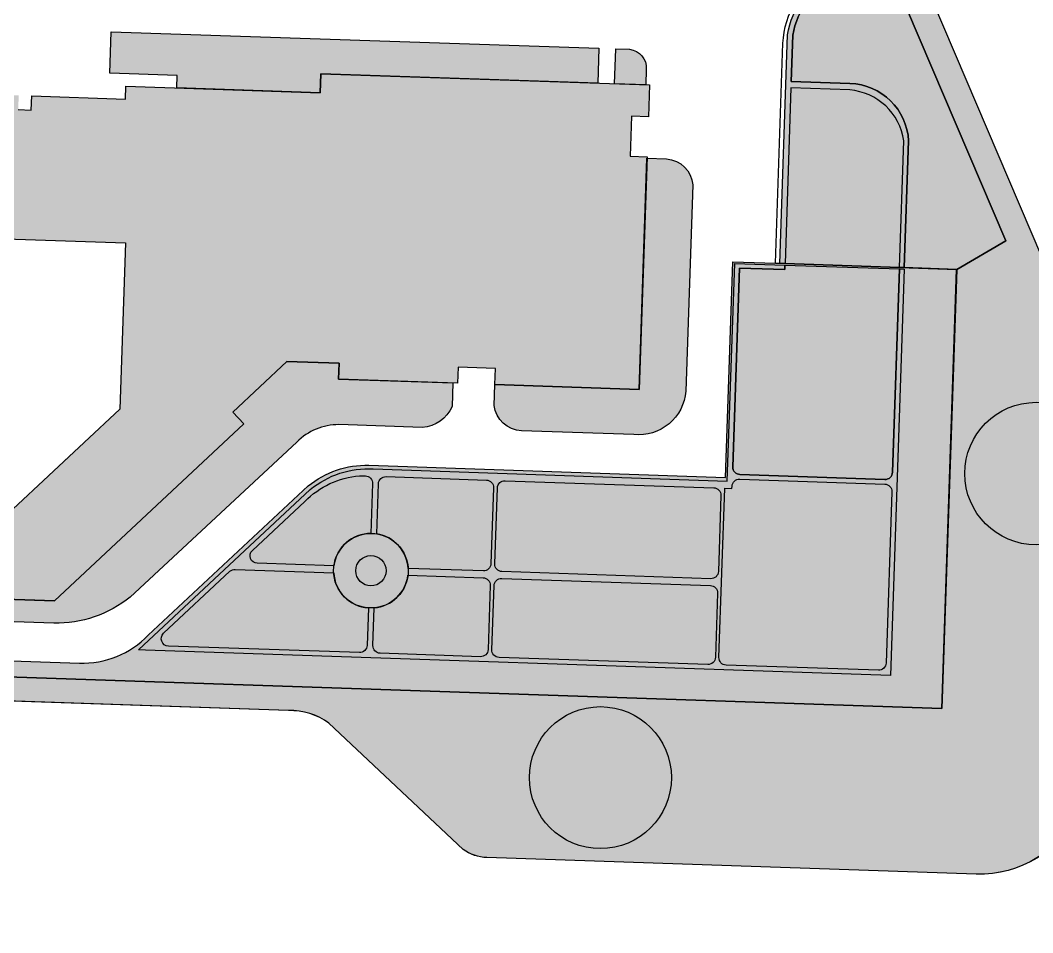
# Model space of a CAD drawing. Header units: millimetres. Extents: x -2529 to 8314, y -4885 to 3935.
# Drawn here: x 588.8 to 725.6, y -1769.7 to -1646.5 of the extents above; entities that cross this region are included whole.
import ezdxf

# ---------------------------------------------------------------- set-up
doc = ezdxf.new("R2010")
doc.units = ezdxf.units.MM
for name, color, linetype, true_color in [('благоустройство_внутридворовые_дороги', 18, 'Continuous', 0x000000), ('школа_контур_здания', 18, 'Continuous', 0x000000), ('школа_озеленение', 18, 'Continuous', 0x000000), ('школа_тропинки_площадки', 18, 'Continuous', 0x000000)]:
    doc.layers.add(name, color=color, linetype=linetype, true_color=true_color)
for name, color, linetype, true_color, transparency in [('школа_дорожки', 18, 'Continuous', 0x000000, 0.5), ('школа_дорожки_штриховки', 53, 'Continuous', 0xe5d73e, 0.5), ('школа_здание_штриховка', 25, 'Continuous', 0xae5b56, 0.5), ('школа_озеленение_штриховка', 93, 'Continuous', 0x4dd15e, 0.5), ('школа_розовая_площадка', 18, 'Continuous', 0x000000, 0.5), ('школа_розовая_площадка_штриховка', 233, 'Continuous', 0xd8749c, 0.5), ('школа_сад', 18, 'Continuous', 0x000000, 0.5), ('школа_сад_штриховка', 107, 'Continuous', 0x2d8650, 0.5), ('школа_штриховка_тропинки_площадки', 31, 'Continuous', 0xf4c085, 0.5)]:
    doc.layers.add(name, color=color, linetype=linetype, true_color=true_color, transparency=transparency)

msp = doc.modelspace()

# ---------------------------------------------------------------- hatches: boundary and pattern name
at = {"layer": 'школа_дорожки_штриховки'}
h = msp.add_hatch(color=256, dxfattribs=at)
h.dxf.hatch_style = 1
edge = h.paths.add_edge_path()
edge.add_line((691.4291910261054, -1679.31655625836), (692.4791300331381, -1648.473053598718))
edge.add_arc((703.7871611094223, -1650.301177607052), 11.45485068484336, 115.95700505499181, 170.8166759316762, ccw=False)
edge.add_line((698.7734123079243, -1640.001860776916), (705.3333938528923, -1637.270586446277))
edge.add_line((705.3333938528923, -1637.270586446277), (705.5985681300191, -1637.892057303863))
edge.add_line((705.5985681300191, -1637.892057303863), (699.0412488856491, -1640.622223174956))
edge.add_arc((703.7462995332336, -1650.216455305762), 10.68582199814876, 116.1235208721276, 170.7434327763959)
edge.add_line((693.1996289950004, -1648.49757999496), (692.9865266617524, -1654.757774478465))
edge.add_line((692.9865266617524, -1654.757774478465), (700.9219303589452, -1655.027902354952))
edge.add_arc((700.704588355463, -1663.172178152733), 8.147175327485813, 2.740611520454422, 88.47134049416599, ccw=False)
edge.add_line((708.8424452270518, -1662.782625390798), (708.2601128632339, -1679.889495121606))
edge.add_line((708.2601128632339, -1679.889495121606), (707.613977326746, -1679.86750011961))
edge.add_line((707.613977326746, -1679.86750011961), (708.1963096905638, -1662.760630388744))
edge.add_arc((700.2624474452505, -1663.891087624773), 8.013994240707804, 8.10921168176411, 85.49310485499473)
edge.add_line((700.8921796369503, -1655.901873579773), (692.9567759397577, -1655.631745703344))
edge.add_line((692.9567759397577, -1655.631745703344), (692.1496899884332, -1679.341082654486))
edge.add_line((692.1496899884332, -1679.341082654486), (691.4291910261054, -1679.31655625836))
h = msp.add_hatch(color=256, dxfattribs=at)
h.dxf.hatch_style = 1
edge = h.paths.add_edge_path()
edge.add_line((636.5230949052747, -1707.078177661111), (684.350344762406, -1708.70625783602))
edge.add_line((684.350344762406, -1708.70625783602), (685.3509295901422, -1679.312606776075))
edge.add_line((685.3509295901422, -1679.312606776075), (692.1427890646409, -1679.543807436654))
edge.add_line((692.1427890646409, -1679.543807436654), (692.1219769001144, -1680.155195378698))
edge.add_line((692.1219769001144, -1680.155195378698), (686.0076508524033, -1679.947058530932))
edge.add_line((686.0076508524033, -1679.947058530932), (685.093651223662, -1706.79714200861))
edge.add_arc((686.0930723371533, -1706.831163151335), 1.000000000122115, 178.0503558857309, 268.0503558857182)
edge.add_line((686.0590511944281, -1707.830584264826), (705.6388223541107, -1708.497096291918))
edge.add_arc((705.6728434969787, -1707.497675178749), 0.9999999998050965, 268.050355876907, 358.0503558835613)
edge.add_line((706.6722646101517, -1707.531696321501), (707.6070764029537, -1680.070224901777))
edge.add_line((707.6070764029537, -1680.070224901777), (708.2532119394417, -1680.092219903832))
edge.add_line((708.2532119394417, -1680.092219903832), (706.3853646537427, -1734.962981318065))
edge.add_line((706.3853646537427, -1734.962981318065), (605.7568674909089, -1731.537501873914))
edge.add_line((605.7568674909089, -1731.537501873914), (604.7991019633736, -1731.504898722516))
edge.add_line((604.7991019633736, -1731.504898722516), (628.0065231469598, -1709.860977700446))
edge.add_arc((635.8303578314889, -1719.381699223648), 12.32300805376683, 86.77742277572469, 129.4123084987237, ccw=False)
edge = h.paths.add_edge_path(flags=16)
edge.add_line((683.2199574939112, -1732.532961808028), (683.9981888790751, -1709.671270183287))
edge.add_line((683.9981888790751, -1709.671270183287), (684.9814386085745, -1709.704740838497))
edge.add_line((684.9814386085745, -1709.704740838497), (684.9910429638948, -1709.422598765581))
edge.add_arc((685.9904640773855, -1709.456619908596), 1.00000000013166, 88.05035586908423, 178.0503558690907, ccw=False)
edge.add_line((686.0244852204012, -1708.457198795106), (705.6174765440772, -1709.124160847801))
edge.add_arc((705.5834554013232, -1710.123581961321), 1.000000000152079, -1.9496441158790958, 88.0503558841209, ccw=False)
edge.add_line((706.5828765148434, -1710.157603104075), (705.7950407743593, -1733.301436801732))
edge.add_arc((704.7956196608684, -1733.267415658716), 1.000000000131781, 268.05035586907115, 358.05035586907786, ccw=False)
edge.add_line((704.7615985178525, -1734.266836772207), (684.1853574646775, -1733.566404064244))
edge.add_arc((684.2193786074025, -1732.566982950753), 1.000000000122232, 178.0503558857312, 268.0503558857247, ccw=False)
edge = h.paths.add_edge_path(flags=16)
edge.add_line((653.8708891456153, -1721.86071578518), (682.0768175937374, -1722.820869527233))
edge.add_arc((682.0427964510124, -1723.820290640724), 1.000000000122001, -1.9496441142695176, 88.05035588573071, ccw=False)
edge.add_line((683.0422175645034, -1723.854311783449), (682.7473366155427, -1732.516873392218))
edge.add_arc((681.7479155022849, -1732.482852249435), 0.9999999998909455, 268.0503558819433, 358.0503558819431, ccw=False)
edge.add_line((681.7138943595018, -1733.482273362693), (653.5079659109142, -1732.52211962064))
edge.add_arc((653.5419870536389, -1731.522698507149), 1.00000000012177, 178.0503558857306, 268.05035588573674, ccw=False)
edge.add_line((652.542565940148, -1731.488677364424), (652.8374468891087, -1722.826115755655))
edge.add_arc((653.8368680025994, -1722.86013689867), 1.000000000131554, 88.0503558690707, 178.0503558690775, ccw=False)
edge = h.paths.add_edge_path(flags=16)
edge.add_line((654.3202184389484, -1708.661006882554), (682.5261468870702, -1709.621160624607))
edge.add_arc((682.4921257443459, -1710.620581738098), 1.000000000121527, -1.9496441142441086, 88.05035588576237, ccw=False)
edge.add_line((683.4915468578365, -1710.654602880822), (683.1416559784811, -1720.933162105561))
edge.add_arc((682.1422348651942, -1720.899140962807), 0.9999999999190423, 268.05035588367315, 358.0503558836663, ccw=False)
edge.add_line((682.1082137224403, -1721.898562076094), (653.9022852738526, -1720.938408334041))
edge.add_arc((653.9363064168105, -1719.938987220783), 0.999999999897231, 178.0503558719316, 268.0503558719379, ccw=False)
edge.add_line((652.9368853035521, -1719.904966077825), (653.2867761824418, -1709.626406853029))
edge.add_arc((654.2861972959325, -1709.660427996045), 1.000000000131562, 88.0503558690711, 178.0503558690645, ccw=False)
edge = h.paths.add_edge_path(flags=16)
edge.add_line((636.4751085994902, -1730.941727480502), (636.6489395370845, -1725.835187999066))
edge.add_arc((636.202607062033, -1720.818510740692), 5.036493164193377, 275.0842039817456, 353.0326864159349)
edge.add_line((641.201908317129, -1721.429452925979), (651.3597655470621, -1721.77523500676))
edge.add_arc((651.3257444040752, -1722.774656120047), 0.9999999999273042, -1.9496441296655007, 88.0503558703345, ccw=False)
edge.add_line((652.3251655173626, -1722.808677263034), (652.0302845688675, -1731.471238871745))
edge.add_arc((651.0308634553476, -1731.437217728758), 1.000000000159659, 268.05035587078794, 358.05035587078777, ccw=False)
edge.add_line((650.9968423123609, -1732.436638842278), (637.4405085697907, -1731.975169736776))
edge.add_arc((637.4745297127774, -1730.975748623489), 0.999999999927073, 178.0503558703344, 268.0503558703406, ccw=False)
edge = h.paths.add_edge_path(flags=16)
edge.add_line((636.9890549194206, -1715.84379837045), (637.2193188417841, -1709.079456969106))
edge.add_arc((638.2187399550421, -1709.113478111889), 0.9999999998910512, 88.05035588196279, 178.0503558819564, ccw=False)
edge.add_line((638.2527610978248, -1708.114056998631), (651.8090948403951, -1708.575526104134))
edge.add_arc((651.7750736974083, -1709.574947217421), 0.9999999999273042, -1.9496441296655007, 88.0503558703345, ccw=False)
edge.add_line((652.7744948106956, -1709.608968360408), (652.4246039318057, -1719.887527585146))
edge.add_arc((651.4251828183147, -1719.85350644213), 1.000000000131774, 268.05035586909065, 358.05035586909094, ccw=False)
edge.add_line((651.3911616752991, -1720.852927555621), (641.2294583150322, -1720.507014549279))
edge.add_arc((636.2026070619414, -1720.818510740562), 5.036493164681692, 3.545882885028872, 81.01650777148176)
edge = h.paths.add_edge_path(flags=16)
edge.add_line((620.1844137904372, -1718.081949436862), (627.288587932675, -1711.456388464489))
edge.add_arc((635.6498454475345, -1719.672072102823), 11.7221194702569, 94.8413435303471, 135.5031419401313, ccw=False)
edge.add_line((634.660535236555, -1707.991774581722), (635.4607090053288, -1708.019013175857))
edge.add_arc((635.4266878623421, -1709.018434289144), 0.9999999999273004, -1.949644129652711, 88.05035587034098, ccw=False)
edge.add_line((636.4261089756293, -1709.052455432131), (636.1970288639095, -1715.782020664948))
edge.add_arc((636.2026070619243, -1720.81851074031), 5.036493164446452, 90.06345829497636, 172.5548288704871)
edge.add_line((631.2085749914075, -1720.165895176469), (620.8324356835474, -1719.812682588468))
edge.add_arc((620.8664568263667, -1718.813261475063), 1.000000000039091, 133.003500098521, 268.05035588015295, ccw=False)
edge = h.paths.add_edge_path(flags=16)
edge.add_arc((636.202607061914, -1720.818510740355), 2.048422809284821, 0, 360)
edge = h.paths.add_edge_path(flags=16)
edge.add_line((617.8751082059134, -1720.635388853319), (631.1733327323707, -1721.088071702106))
edge.add_arc((636.202607062177, -1720.818510740297), 5.036493164552097, 183.0680253415636, 266.0372534583361)
edge.add_line((635.8545458612169, -1725.8429626305), (635.681898733801, -1730.914725943527))
edge.add_arc((634.6824776203101, -1730.880704800511), 1.000000000131668, 268.0503558690777, 358.0503558690777, ccw=False)
edge.add_line((634.6484564772944, -1731.880125914002), (608.8354434908506, -1731.001429045107))
edge.add_arc((608.8694646337095, -1730.002007931589), 1.000000000153149, 133.0035000955275, 268.05035587810727, ccw=False)
edge.add_line((608.1874215977404, -1729.270695893269), (617.1590440270628, -1720.903497928346))
edge.add_arc((617.8410870628376, -1721.634809966779), 1.000000000103254, 88.05035586558103, 133.0035000829794, ccw=False)
at = {"layer": 'школа_здание_штриховка'}
h = msp.add_hatch(color=256, dxfattribs=at)
h.dxf.hatch_style = 1
h.paths.add_polyline_path([(551.8813262281146, -1723.481860499305), (554.1965905788493, -1655.467564715713), (588.6169411858682, -1656.639262662036), (588.55196987811, -1658.547890404181), (590.313556787758, -1658.607856317598), (590.3785280959819, -1656.699228575453), (603.0384880557793, -1657.130184356647), (603.0975447960336, -1655.395305751823), (629.3445287455942, -1656.288775360619), (629.4322244471077, -1653.712585143104), (673.8387567579883, -1655.224221189623), (673.6920043166865, -1659.535290011961), (671.4065683914484, -1659.457491833484), (671.2228165466476, -1664.855472552414), (673.5082524718855, -1664.933270730893), (672.4395834055867, -1696.326996447402), (652.9447984371473, -1695.663377422374), (653.0182635986383, -1693.505230242269), (647.978075910094, -1693.333657975891), (647.9046107486027, -1695.491805155994), (631.8288908053325, -1694.944574006076), (631.9023559672896, -1692.786426826031), (624.8605261721787, -1692.546716963581), (617.5308044210213, -1699.39046451787), (619.0380939587156, -1701.003029557352), (593.447614874425, -1724.896812241059)])
h.paths.add_polyline_path([(565.3066186608883, -1711.733561884204), (566.5466323203545, -1675.306336721754), (603.0375911814298, -1676.548519930336), (602.2730086745833, -1699.009255685319), (587.8242020511208, -1712.500079532911)], flags=16)
h = msp.add_hatch(color=256, dxfattribs=at)
h.dxf.hatch_style = 1
edge = h.paths.add_edge_path()
edge.add_arc((636.202607061914, -1720.818510740355), 2.048422809284821, 0, 360)
at = {"layer": 'школа_озеленение_штриховка'}
h = msp.add_hatch(color=256, dxfattribs=at)
h.dxf.hatch_style = 1
h.paths.add_polyline_path([(600.9373624871622, -1653.630658806883), (601.1281406611342, -1648.026269338152), (667.0075250442278, -1650.268859492673), (666.8469422969173, -1654.986213891592), (629.4322244471077, -1653.712585143104), (629.3445287455942, -1656.288775360619), (609.9819454212811, -1655.629656591685), (610.0394456956673, -1653.940501443983)])
h = msp.add_hatch(color=256, dxfattribs=at)
h.dxf.hatch_style = 1
edge = h.paths.add_edge_path()
edge.add_line((669.1208105783116, -1655.063618297688), (669.281393325622, -1650.346263898711))
edge.add_line((669.281393325622, -1650.346263898711), (671.1272587834063, -1650.409098725475))
edge.add_arc((670.9085100432463, -1652.895978413691), 2.49648184351229, -4.73695213409809, 84.97313656757791, ccw=False)
edge.add_line((673.3964647396605, -1653.102141028095), (673.3248228660921, -1655.206726443779))
edge.add_line((673.3248228660921, -1655.206726443779), (669.1208105783116, -1655.063618297688))
h = msp.add_hatch(color=256, dxfattribs=at)
h.dxf.hatch_style = 1
edge = h.paths.add_edge_path()
edge.add_line((673.5021600217696, -1665.112245406315), (676.1461929075558, -1665.202250529663))
edge.add_arc((675.8592042873958, -1669.033179620638), 3.841663723984821, 4.507974772216983, 85.71577040025358, ccw=False)
edge.add_line((679.6889834545691, -1668.731233104074), (678.7411405651035, -1696.575512156996))
edge.add_arc((672.3668468602884, -1696.082323039449), 6.393344644308837, 264.40261966237017, 355.5757498664707, ccw=False)
edge.add_line((671.7432566710884, -1702.445183325268), (656.5549402653378, -1701.928160144889))
edge.add_arc((656.7220963130345, -1698.029024663556), 3.902716828835085, 186.9630931686175, 267.54523140868537, ccw=False)
edge.add_line((652.8481641776997, -1698.50215092249), (652.9447984371473, -1695.663377422374))
edge.add_line((652.9447984371473, -1695.663377422374), (672.4395834055867, -1696.326996447402))
edge.add_line((672.4395834055867, -1696.326996447402), (673.5021600217696, -1665.112245406315))
h = msp.add_hatch(color=256, dxfattribs=at)
h.dxf.hatch_style = 1
edge = h.paths.add_edge_path()
edge.add_line((523.2776670895654, -1691.505746293637), (528.4566665037673, -1691.682043829001))
edge.add_line((528.4566665037673, -1691.682043829001), (527.1212192873608, -1730.912770110415))
edge.add_line((527.1212192873608, -1730.912770110415), (596.8080110253904, -1733.28496764251))
edge.add_arc((597.2623571433242, -1721.005989868021), 12.28738074535298, 267.8809112085676, 316.0766450997974)
edge.add_line((606.1125693043832, -1729.529690372234), (627.721569841462, -1709.376503281237))
edge.add_arc((635.5304894545869, -1718.860863797334), 12.28545155554107, 88.14650465856772, 129.4662309418948, ccw=False)
edge.add_line((635.92784953929, -1706.581840021535), (684.1037812332761, -1708.221789622039))
edge.add_line((684.1037812332761, -1708.221789622039), (685.0950797453661, -1679.100937734765))
edge.add_line((685.0950797453661, -1679.100937734765), (690.8590714360726, -1679.297148903657))
edge.add_line((690.8590714360726, -1679.297148903657), (715.3428159549039, -1680.130596345756))
edge.add_line((715.3428159549039, -1680.130596345756), (713.3235388260471, -1739.449832139653))
edge.add_line((713.3235388260471, -1739.449832139653), (521.8674650683206, -1732.932504905213))
edge.add_line((521.8674650683206, -1732.932504905213), (523.2776670895654, -1691.505746293637))
edge = h.paths.add_edge_path(flags=16)
edge.add_line((636.5230949052747, -1707.078177661111), (684.350344762406, -1708.70625783602))
edge.add_line((684.350344762406, -1708.70625783602), (685.3509295901422, -1679.312606776075))
edge.add_line((685.3509295901422, -1679.312606776075), (692.1427890646409, -1679.543807436654))
edge.add_line((692.1427890646409, -1679.543807436654), (692.1219769001144, -1680.155195378698))
edge.add_line((692.1219769001144, -1680.155195378698), (686.0076508524033, -1679.947058530932))
edge.add_line((686.0076508524033, -1679.947058530932), (685.093651223662, -1706.79714200861))
edge.add_arc((686.0930723371533, -1706.831163151335), 1.000000000122115, 178.0503558857309, 268.0503558857182)
edge.add_line((686.0590511944281, -1707.830584264826), (705.6388223541107, -1708.497096291918))
edge.add_arc((705.6728434969787, -1707.497675178749), 0.9999999998050965, 268.050355876907, 358.0503558835613)
edge.add_line((706.6722646101517, -1707.531696321501), (707.6070764029537, -1680.070224901777))
edge.add_line((707.6070764029537, -1680.070224901777), (708.2532119394417, -1680.092219903832))
edge.add_line((708.2532119394417, -1680.092219903832), (706.3853646537427, -1734.962981318065))
edge.add_line((706.3853646537427, -1734.962981318065), (605.7568674909089, -1731.537501873914))
edge.add_line((605.7568674909089, -1731.537501873914), (604.7991019633736, -1731.504898722516))
edge.add_line((604.7991019633736, -1731.504898722516), (628.0065231469598, -1709.860977700446))
edge.add_arc((635.8303578314889, -1719.381699223648), 12.32300805376683, 86.77742277572469, 129.4123084987237, ccw=False)
edge = h.paths.add_edge_path(flags=0)
edge.add_line((707.6070764029537, -1680.070224901777), (706.6722646101517, -1707.531696321501))
edge.add_arc((705.6728434968936, -1707.497675178718), 0.999999999891165, 268.0503558819563, 358.05035588195653, ccw=False)
edge.add_line((705.6388223541107, -1708.497096291976), (686.0590511944281, -1707.830584264826))
edge.add_arc((686.0930723371533, -1706.831163151335), 1.000000000122236, 178.050355885731, 268.05035588571815, ccw=False)
edge.add_line((685.093651223662, -1706.79714200861), (686.0076508524033, -1679.947058530932))
edge.add_line((686.0076508524033, -1679.947058530932), (692.1219769001144, -1680.155195378698))
edge.add_line((692.1219769001144, -1680.155195378698), (692.1427890646409, -1679.543807436654))
edge.add_line((692.1427890646409, -1679.543807436654), (707.6070764029537, -1680.070224901777))
h = msp.add_hatch(color=256, dxfattribs=at)
h.dxf.hatch_style = 1
edge = h.paths.add_edge_path()
edge.add_line((647.2766529388863, -1695.470428939209), (647.1678782503259, -1698.665845405543))
edge.add_arc((642.7921365086838, -1696.679484280762), 4.805491265998742, 274.2473315071868, 335.5844008833021, ccw=False)
edge.add_line((643.1480410152252, -1701.471777916362), (631.876198320384, -1701.088074824889))
edge.add_arc((631.8832396971025, -1709.139421965129), 8.051350219289018, 90.05010851700357, 134.9688388243855)
edge.add_line((626.1931725146387, -1703.443162156036), (603.6819447634878, -1724.386259915598))
edge.add_arc((593.5575803371411, -1711.656874187673), 16.2646861650563, 269.3125917634708, 308.4971157877646, ccw=False)
edge.add_line((593.3624488438617, -1727.92038979003), (555.7114205548677, -1726.638716833666))
edge.add_line((555.7114205548677, -1726.638716833666), (555.81432514518, -1723.615743120317))
edge.add_line((555.81432514518, -1723.615743120317), (593.447614874425, -1724.896812241059))
edge.add_line((593.447614874425, -1724.896812241059), (619.0380939587156, -1701.003029557352))
edge.add_line((619.0380939587156, -1701.003029557352), (617.5308044210213, -1699.39046451787))
edge.add_line((617.5308044210213, -1699.39046451787), (624.8605261721787, -1692.546716963581))
edge.add_line((624.8605261721787, -1692.546716963581), (631.9023559672896, -1692.786426826031))
edge.add_line((631.9023559672896, -1692.786426826031), (631.8288908053325, -1694.944574006076))
edge.add_line((631.8288908053325, -1694.944574006076), (647.2766529388863, -1695.470428939209))
h = msp.add_hatch(color=256, dxfattribs=at)
h.dxf.hatch_style = 1
edge = h.paths.add_edge_path()
edge.add_line((620.1844137904372, -1718.081949436862), (627.288587932675, -1711.456388464489))
edge.add_arc((635.6498454475345, -1719.672072102823), 11.7221194702569, 94.8413435303471, 135.5031419401313, ccw=False)
edge.add_line((634.660535236555, -1707.991774581722), (635.4607090053288, -1708.019013175857))
edge.add_arc((635.4266878623421, -1709.018434289144), 0.9999999999273004, -1.949644129652711, 88.05035587034098, ccw=False)
edge.add_line((636.4261089756293, -1709.052455432131), (636.1970288639095, -1715.782020664948))
edge.add_arc((636.2026070619243, -1720.81851074031), 5.036493164446452, 90.06345829497636, 172.5548288704871)
edge.add_line((631.2085749914075, -1720.165895176469), (620.8324356835474, -1719.812682588468))
edge.add_arc((620.8664568263667, -1718.813261475063), 1.000000000039091, 133.003500098521, 268.05035588015295, ccw=False)
h = msp.add_hatch(color=256, dxfattribs=at)
h.dxf.hatch_style = 1
edge = h.paths.add_edge_path()
edge.add_line((636.9890549194206, -1715.84379837045), (637.2193188417841, -1709.079456969106))
edge.add_arc((638.2187399550421, -1709.113478111889), 0.9999999998910512, 88.05035588196279, 178.0503558819564, ccw=False)
edge.add_line((638.2527610978248, -1708.114056998631), (651.8090948403951, -1708.575526104134))
edge.add_arc((651.7750736974083, -1709.574947217421), 0.9999999999273042, -1.9496441296655007, 88.0503558703345, ccw=False)
edge.add_line((652.7744948106956, -1709.608968360408), (652.4246039318057, -1719.887527585146))
edge.add_arc((651.4251828183147, -1719.85350644213), 1.000000000131774, 268.05035586909065, 358.05035586909094, ccw=False)
edge.add_line((651.3911616752991, -1720.852927555621), (641.2294583150322, -1720.507014549279))
edge.add_arc((636.2026070619414, -1720.818510740562), 5.036493164681692, 3.545882885028872, 81.01650777148176)
h = msp.add_hatch(color=256, dxfattribs=at)
h.dxf.hatch_style = 1
edge = h.paths.add_edge_path()
edge.add_line((683.2199574939112, -1732.532961808028), (683.9981888790751, -1709.671270183287))
edge.add_line((683.9981888790751, -1709.671270183287), (684.9814386085745, -1709.704740838497))
edge.add_line((684.9814386085745, -1709.704740838497), (684.9910429638948, -1709.422598765581))
edge.add_arc((685.9904640773855, -1709.456619908596), 1.00000000013166, 88.05035586908423, 178.0503558690907, ccw=False)
edge.add_line((686.0244852204012, -1708.457198795106), (705.6174765440772, -1709.124160847801))
edge.add_arc((705.5834554013232, -1710.123581961321), 1.000000000152079, -1.9496441158790958, 88.0503558841209, ccw=False)
edge.add_line((706.5828765148434, -1710.157603104075), (705.7950407743593, -1733.301436801732))
edge.add_arc((704.7956196608684, -1733.267415658716), 1.000000000131781, 268.05035586907115, 358.05035586907786, ccw=False)
edge.add_line((704.7615985178525, -1734.266836772207), (684.1853574646775, -1733.566404064244))
edge.add_arc((684.2193786074025, -1732.566982950753), 1.000000000122232, 178.0503558857312, 268.0503558857247, ccw=False)
h = msp.add_hatch(color=256, dxfattribs=at)
h.dxf.hatch_style = 1
edge = h.paths.add_edge_path()
edge.add_line((654.3202184389484, -1708.661006882554), (682.5261468870702, -1709.621160624607))
edge.add_arc((682.4921257443459, -1710.620581738098), 1.000000000121527, -1.9496441142441086, 88.05035588576237, ccw=False)
edge.add_line((683.4915468578365, -1710.654602880822), (683.1416559784811, -1720.933162105561))
edge.add_arc((682.1422348651942, -1720.899140962807), 0.9999999999190423, 268.05035588367315, 358.0503558836663, ccw=False)
edge.add_line((682.1082137224403, -1721.898562076094), (653.9022852738526, -1720.938408334041))
edge.add_arc((653.9363064168105, -1719.938987220783), 0.999999999897231, 178.0503558719316, 268.0503558719379, ccw=False)
edge.add_line((652.9368853035521, -1719.904966077825), (653.2867761824418, -1709.626406853029))
edge.add_arc((654.2861972959325, -1709.660427996045), 1.000000000131562, 88.0503558690711, 178.0503558690645, ccw=False)
h = msp.add_hatch(color=256, dxfattribs=at)
h.dxf.hatch_style = 1
edge = h.paths.add_edge_path()
edge.add_line((617.8751082059134, -1720.635388853319), (631.1733327323707, -1721.088071702106))
edge.add_arc((636.202607062177, -1720.818510740297), 5.036493164552097, 183.0680253415636, 266.0372534583361)
edge.add_line((635.8545458612169, -1725.8429626305), (635.681898733801, -1730.914725943527))
edge.add_arc((634.6824776203101, -1730.880704800511), 1.000000000131668, 268.0503558690777, 358.0503558690777, ccw=False)
edge.add_line((634.6484564772944, -1731.880125914002), (608.8354434908506, -1731.001429045107))
edge.add_arc((608.8694646337095, -1730.002007931589), 1.000000000153149, 133.0035000955275, 268.05035587810727, ccw=False)
edge.add_line((608.1874215977404, -1729.270695893269), (617.1590440270628, -1720.903497928346))
edge.add_arc((617.8410870628376, -1721.634809966779), 1.000000000103254, 88.05035586558103, 133.0035000829794, ccw=False)
h = msp.add_hatch(color=256, dxfattribs=at)
h.dxf.hatch_style = 1
edge = h.paths.add_edge_path()
edge.add_line((636.4751085994902, -1730.941727480502), (636.6489395370845, -1725.835187999066))
edge.add_arc((636.202607062033, -1720.818510740692), 5.036493164193377, 275.0842039817456, 353.0326864159349)
edge.add_line((641.201908317129, -1721.429452925979), (651.3597655470621, -1721.77523500676))
edge.add_arc((651.3257444040752, -1722.774656120047), 0.9999999999273042, -1.9496441296655007, 88.0503558703345, ccw=False)
edge.add_line((652.3251655173626, -1722.808677263034), (652.0302845688675, -1731.471238871745))
edge.add_arc((651.0308634553476, -1731.437217728758), 1.000000000159659, 268.05035587078794, 358.05035587078777, ccw=False)
edge.add_line((650.9968423123609, -1732.436638842278), (637.4405085697907, -1731.975169736776))
edge.add_arc((637.4745297127774, -1730.975748623489), 0.999999999927073, 178.0503558703344, 268.0503558703406, ccw=False)
h = msp.add_hatch(color=256, dxfattribs=at)
h.dxf.hatch_style = 1
edge = h.paths.add_edge_path()
edge.add_line((653.8708891456153, -1721.86071578518), (682.0768175937374, -1722.820869527233))
edge.add_arc((682.0427964510124, -1723.820290640724), 1.000000000122001, -1.9496441142695176, 88.05035588573071, ccw=False)
edge.add_line((683.0422175645034, -1723.854311783449), (682.7473366155427, -1732.516873392218))
edge.add_arc((681.7479155022849, -1732.482852249435), 0.9999999998909455, 268.0503558819433, 358.0503558819431, ccw=False)
edge.add_line((681.7138943595018, -1733.482273362693), (653.5079659109142, -1732.52211962064))
edge.add_arc((653.5419870536389, -1731.522698507149), 1.00000000012177, 178.0503558857306, 268.05035588573674, ccw=False)
edge.add_line((652.542565940148, -1731.488677364424), (652.8374468891087, -1722.826115755655))
edge.add_arc((653.8368680025994, -1722.86013689867), 1.000000000131554, 88.0503558690707, 178.0503558690775, ccw=False)
at = {"layer": 'школа_розовая_площадка_штриховка'}
h = msp.add_hatch(color=256, dxfattribs=at)
h.dxf.hatch_style = 1
edge = h.paths.add_edge_path()
edge.add_line((692.9865266617524, -1654.757774478465), (693.1996289950004, -1648.49757999496))
edge.add_arc((703.746299534996, -1650.216455307069), 10.6858220000985, 116.12352087752589, 170.7434327709984, ccw=False)
edge.add_line((699.0412488856491, -1640.622223174956), (705.5985681300191, -1637.892057303863))
edge.add_line((705.5985681300191, -1637.892057303863), (721.9782602197629, -1676.280023902829))
edge.add_line((721.9782602197629, -1676.280023902829), (715.3428159549039, -1680.130596345756))
edge.add_line((715.3428159549039, -1680.130596345756), (708.2601128632339, -1679.889495121606))
edge.add_line((708.2601128632339, -1679.889495121606), (708.8424452270518, -1662.782625390798))
edge.add_arc((700.7045883559534, -1663.172178152232), 8.147175326972178, 2.740611517102242, 88.47134049751914)
edge.add_line((700.9219303589452, -1655.027902354952), (692.9865266617524, -1654.757774478465))
h = msp.add_hatch(color=256, dxfattribs=at)
h.dxf.hatch_style = 1
edge = h.paths.add_edge_path()
edge.add_line((692.1496899884332, -1679.341082654486), (707.613977326746, -1679.86750011961))
edge.add_line((707.613977326746, -1679.86750011961), (708.1963096905638, -1662.760630388919))
edge.add_arc((700.2624474457451, -1663.891087624218), 8.01399424011516, 8.109211677092025, 85.49310485820742)
edge.add_line((700.8921796369503, -1655.901873579773), (692.9567759397577, -1655.631745703344))
edge.add_line((692.9567759397577, -1655.631745703344), (692.1496899884332, -1679.341082654486))
at = {"layer": 'школа_сад_штриховка'}
h = msp.add_hatch(color=256, dxfattribs=at)
h.dxf.hatch_style = 1
edge = h.paths.add_edge_path()
edge.add_line((707.6070764029537, -1680.070224901777), (706.6722646101517, -1707.531696321501))
edge.add_arc((705.6728434968936, -1707.497675178718), 0.999999999891165, 268.0503558819563, 358.05035588195653, ccw=False)
edge.add_line((705.6388223541107, -1708.497096291976), (686.0590511944281, -1707.830584264826))
edge.add_arc((686.0930723371533, -1706.831163151335), 1.000000000122236, 178.050355885731, 268.05035588571815, ccw=False)
edge.add_line((685.093651223662, -1706.79714200861), (686.0076508524033, -1679.947058530932))
edge.add_line((686.0076508524033, -1679.947058530932), (692.1219769001144, -1680.155195378698))
edge.add_line((692.1219769001144, -1680.155195378698), (692.1427890646409, -1679.543807436654))
edge.add_line((692.1427890646409, -1679.543807436654), (707.6070764029537, -1680.070224901777))
at = {"layer": 'школа_штриховка_тропинки_площадки'}
h = msp.add_hatch(color=256, dxfattribs=at)
h.dxf.hatch_style = 1
edge = h.paths.add_edge_path()
edge.add_arc((705.309749052995, -1642.957623498807), 5.856660120124318, 23.871120317392183, 90.47590166606147, ccw=False)
edge.add_line((710.6654190395166, -1640.587546124938), (744.3512312194472, -1719.534685408929))
edge.add_arc((738.0197432516607, -1722.710056871038), 7.083129520812373, -24.631806411583284, 26.634706625784418, ccw=False)
edge.add_line((744.4583425547135, -1725.662202332111), (731.9280237352614, -1753.368976346042))
edge.add_arc((718.3142180720407, -1746.634374375673), 15.18850118791313, 268.7778429036464, 333.6788969505724, ccw=False)
edge.add_line((717.9902618045124, -1761.819420331216), (651.8696094208535, -1759.56861720921))
edge.add_arc((652.0813071871459, -1753.771118844264), 5.80136218795295, 234.1135745177047, 267.9087528634855, ccw=False)
edge.add_line((648.6806622331169, -1758.471269600617), (630.5370958281818, -1741.416133544233))
edge.add_arc((625.2904659936441, -1748.619912201858), 8.911876994703144, 53.93353645466995, 91.48966501543741)
edge.add_line((625.0587872231517, -1739.711047149787), (522.2653987186166, -1736.211872967018))
edge.add_arc((522.7302245169782, -1728.672727699782), 7.553461086369662, 174.7906668854313, 266.4718962371237, ccw=False)
edge.add_line((515.2079620805706, -1727.98691269476), (516.2525726409767, -1697.299940988247))
edge.add_arc((522.3225927113747, -1697.4723097909), 6.072466933558669, 97.17629630154693, 178.3734235648482, ccw=False)
edge.add_line((521.5640032759075, -1691.447411723085), (523.2776670895654, -1691.505746293637))
edge.add_line((523.2776670895654, -1691.505746293637), (521.8674650683206, -1732.932504905213))
edge.add_line((521.8674650683206, -1732.932504905213), (713.3235388260471, -1739.449832139653))
edge.add_line((713.3235388260471, -1739.449832139653), (715.3428159549039, -1680.130596345756))
edge.add_line((715.3428159549039, -1680.130596345756), (721.9782602197629, -1676.280023902887))
edge.add_line((721.9782602197629, -1676.280023902887), (705.2611038947616, -1637.101165404427))

# ---------------------------------------------------------------- linework, layer by layer
at = {"layer": 'благоустройство_внутридворовые_дороги'}
for points in [[(255.0800719337676, -1670.201228855003, -0.3639796797019351), (590.3220337580096, -1311.899268726294, -0.044763649890432), (658.4930741639944, -1309.783960212604, -0.3888125017682216), (664.1400539513814, -1315.599448154739), (666.658814706574, -1402.283891258819)], [(359.8609266539242, -1673.404094784113, -0.3624750217132688), (603.4880008257132, -1415.85959060426, -0.4205746539852167)], [(369.5390386564795, -1735.417755882023), (388.0182057104212, -1732.606618951366), (387.4152212005247, -1728.634531076997), (395.324601430646, -1727.433845621301), (395.9272110925194, -1731.403464228555), (411.3702676191133, -1729.054194567376), (410.7683898827199, -1725.089397429954), (418.6777745091494, -1723.888715683832), (419.2792767479223, -1727.851039274596), (431.4548728062908, -1725.998830912984), (430.853946981686, -1722.040304381284), (438.7633343108135, -1720.839617847931), (439.3638852869298, -1724.795675110363), (452.0433425765623, -1722.866817032336, 0.4126471773864088), (456.2384539257872, -1717.19817562605, -0.0279907129821247), (454.4166803962688, -1696.931567483232, 0.396005861629376), (448.2341889773634, -1690.348138641042), (365.5161431354609, -1687.777610014309, 0.4265763418530805), (359.3301385987688, -1693.840462528867, 0.4526049585545448), (674.8991314463455, -1964.97242541943, 0.3815032721551057)], [(677.5880654554021, -2070.229848658666, -0.4472081609823995), (254.5235810402919, -1690.513170111633, -0.4231156094316617)], [(460.4273030853036, -1697.132070150925, 0.4850657422226444), (683.3696660722742, -1860.246724639321)]]:
    msp.add_lwpolyline(points, format="xyb", dxfattribs=at)
at = {"layer": 'школа_дорожки'}
for points in [[(691.4291910261054, -1679.31655625836), (692.4791300331381, -1648.473053598718, -0.2440495760911803), (698.7734123079243, -1640.001860776916), (705.3333938528923, -1637.270586446277), (705.5985681300191, -1637.892057303863), (699.0412488856491, -1640.622223174956, 0.2429414040933176), (693.1996289950004, -1648.49757999496), (692.9865266617524, -1654.757774478465), (700.9219303589452, -1655.027902354952, -0.3925538798801002), (708.8424452270518, -1662.782625390798), (708.2601128632339, -1679.889495121606), (707.613977326746, -1679.86750011961), (708.1963096905638, -1662.760630388744, 0.3510960600584945), (700.8921796369503, -1655.901873579773), (692.9567759397577, -1655.631745703344), (692.1496899884332, -1679.341082654486)], [(636.5230949052747, -1707.078177661111), (684.350344762406, -1708.70625783602), (685.3509295901422, -1679.312606776075), (692.1427890646409, -1679.543807436654), (692.1219769001144, -1680.155195378698), (686.0076508524033, -1679.947058530932), (685.093651223662, -1706.79714200861, 0.4142135623730951), (686.0590511944281, -1707.830584264826), (705.6388223541107, -1708.497096291918, 0.4142135624071923), (706.6722646101517, -1707.531696321501), (707.6070764029537, -1680.070224901777), (708.2532119394417, -1680.092219903832), (706.3853646537427, -1734.962981318065), (605.7568674909089, -1731.537501873914), (604.7991019633736, -1731.504898722516), (628.0065231469598, -1709.860977700446, -0.1882058940695026)]]:
    msp.add_lwpolyline(points, format="xyb", close=True, dxfattribs=at)
msp.add_circle((636.202607061914, -1720.818510740355), 5.036493164487183, dxfattribs=at)
at = {"layer": 'школа_контур_здания'}
msp.add_lwpolyline([(690.8590714360726, -1679.297148903657), (691.8701877512176, -1649.594119905145, -0.278157189103672), (698.0433423157918, -1640.106309060706), (705.2611038947616, -1637.101165404368), (721.9782602197629, -1676.280023902829), (715.3428159549039, -1680.130596345756)], format="xyb", close=True, dxfattribs=at)
msp.add_lwpolyline([(588.55196987811, -1658.547890404181), (590.313556787758, -1658.607856317598), (590.3785280959819, -1656.699228575453), (603.0384880557793, -1657.130184356647), (603.0975447960336, -1655.395305751823), (629.3445287455942, -1656.288775360619), (629.4322244471077, -1653.712585143104), (673.8387567579883, -1655.224221189623), (673.6920043166865, -1659.535290011961), (671.4065683914484, -1659.457491833484), (671.2228165466476, -1664.855472552414), (673.5082524718855, -1664.933270730893), (672.4395834055867, -1696.326996447402), (652.9447984371473, -1695.663377422374), (653.0182635986383, -1693.505230242269), (647.978075910094, -1693.333657975891), (647.9046107486027, -1695.491805155994), (631.8288908053325, -1694.944574006076), (631.9023559672896, -1692.786426826031), (624.8605261721787, -1692.546716963581), (617.5308044210213, -1699.39046451787), (619.0380939587156, -1701.003029557352), (593.447614874425, -1724.896812241059), (551.8813262281146, -1723.481860499305)], dxfattribs=at)
msp.add_lwpolyline([(565.3066186608883, -1711.733561884204), (566.5466323203545, -1675.306336721754), (603.0375911814298, -1676.548519930336), (602.2730086745833, -1699.009255685319), (587.8242020511208, -1712.500079532911)], close=True, dxfattribs=at)
for centre, radius in [((726.0597856926871, -1707.701239149319), 9.623565478692264), ((636.202607061914, -1720.818510740355), 2.048422809284821), ((667.2066404299949, -1748.766919253918), 9.588147735709544)]:
    msp.add_circle(centre, radius, dxfattribs=at)
at = {"layer": 'школа_озеленение'}
msp.add_lwpolyline([(600.9373624871622, -1653.630658806883), (601.1281406611342, -1648.026269338152), (667.0075250442278, -1650.268859492673), (666.8469422969173, -1654.986213891592), (629.4322244471077, -1653.712585143104), (629.3445287455942, -1656.288775360619), (609.9819454212811, -1655.629656591685), (610.0394456956673, -1653.940501443983)], close=True, dxfattribs=at)
for points in [[(669.1208105783116, -1655.063618297688), (669.281393325622, -1650.346263898711), (671.1272587834063, -1650.409098725475, -0.4127323253488566), (673.3964647396605, -1653.102141028095), (673.3248228660921, -1655.206726443779)], [(673.5021600217696, -1665.112245406315), (676.1461929075558, -1665.202250529663, -0.369949902039884), (679.6889834545691, -1668.731233104074), (678.7411405651035, -1696.575512156996, -0.4202233412693212), (671.7432566710884, -1702.445183325268), (656.5549402653378, -1701.928160144889, -0.3668494519435758), (652.8481641776997, -1698.50215092249), (652.9447984371473, -1695.663377422374), (672.4395834055867, -1696.326996447402)], [(523.2776670895654, -1691.505746293637), (528.4566665037673, -1691.682043829001), (527.1212192873608, -1730.912770110415), (596.8080110253904, -1733.28496764251, 0.2134493604133375), (606.1125693043832, -1729.529690372234), (627.721569841462, -1709.376503281237, -0.1822705087878983), (635.92784953929, -1706.581840021535), (684.1037812332761, -1708.221789622039), (685.0950797453661, -1679.100937734765), (690.8590714360726, -1679.297148903657), (715.3428159549039, -1680.130596345756), (713.3235388260471, -1739.449832139653), (521.8674650683206, -1732.932504905213)], [(647.2766529388863, -1695.470428939209), (647.1678782503259, -1698.665845405543, -0.2742119865024112), (643.1480410152252, -1701.471777916362), (631.876198320384, -1701.088074824889, 0.1985437570504858), (626.1931725146387, -1703.443162156036), (603.6819447634878, -1724.386259915598, -0.1726604521810134), (593.3624488438617, -1727.92038979003), (555.7114205548677, -1726.638716833666), (555.81432514518, -1723.615743120317), (593.447614874425, -1724.896812241059), (619.0380939587156, -1701.003029557352), (617.5308044210213, -1699.39046451787), (624.8605261721787, -1692.546716963581), (631.9023559672896, -1692.786426826031), (631.8288908053325, -1694.944574006076)], [(620.1844137904372, -1718.081949436862), (627.288587932675, -1711.456388464489, -0.1793059262979381), (634.660535236555, -1707.991774581722), (635.4607090053288, -1708.019013175857, -0.4142135623730951), (636.4261089756293, -1709.052455432131), (636.1970288639095, -1715.782020664948, 0.3763303627521799), (631.2085749914075, -1720.165895176469), (620.8324356835474, -1719.812682588468, -0.668474403163236)], [(636.9890549194206, -1715.84379837045), (637.2193188417841, -1709.079456969106, -0.4142135623730951), (638.2527610978248, -1708.114056998631), (651.8090948403951, -1708.575526104134, -0.4142135623730951), (652.7744948106956, -1709.608968360408), (652.4246039318057, -1719.887527585146, -0.4142135623730951), (651.3911616752991, -1720.852927555621), (641.2294583150322, -1720.507014549279, 0.3515212045810372)], [(683.2199574939112, -1732.532961808028), (683.9981888790751, -1709.671270183287), (684.9814386085745, -1709.704740838497), (684.9910429638948, -1709.422598765581, -0.4142135623730951), (686.0244852204012, -1708.457198795106), (705.6174765440772, -1709.124160847801, -0.4142135623730951), (706.5828765148434, -1710.157603104075), (705.7950407743593, -1733.301436801732, -0.4142135623730951), (704.7615985178525, -1734.266836772207), (684.1853574646775, -1733.566404064244, -0.4142135623730951)], [(654.3202184389484, -1708.661006882554), (682.5261468870702, -1709.621160624607, -0.4142135623730951), (683.4915468578365, -1710.654602880822), (683.1416559784811, -1720.933162105561, -0.4142135623730951), (682.1082137224403, -1721.898562076094), (653.9022852738526, -1720.938408334041, -0.4142135623730951), (652.9368853035521, -1719.904966077825), (653.2867761824418, -1709.626406853029, -0.4142135623730951)], [(617.8751082059134, -1720.635388853319), (631.1733327323707, -1721.088071702106, 0.3787125761166676), (635.8545458612169, -1725.8429626305), (635.681898733801, -1730.914725943527, -0.4142135623730951), (634.6484564772944, -1731.880125914002), (608.8354434908506, -1731.001429045107, -0.6684744031692051), (608.1874215977404, -1729.270695893269), (617.1590440270628, -1720.903497928346, -0.1986998399261702)], [(636.4751085994902, -1730.941727480502), (636.6489395370845, -1725.835187999066, 0.3538656164954252), (641.201908317129, -1721.429452925979), (651.3597655470621, -1721.77523500676, -0.4142135623730951), (652.3251655173626, -1722.808677263034), (652.0302845688675, -1731.471238871745, -0.4142135623730951), (650.9968423123609, -1732.436638842278), (637.4405085697907, -1731.975169736776, -0.4142135623730951)], [(653.8708891456153, -1721.86071578518), (682.0768175937374, -1722.820869527233, -0.4142135623730951), (683.0422175645034, -1723.854311783449), (682.7473366155427, -1732.516873392218, -0.4142135623730951), (681.7138943595018, -1733.482273362693), (653.5079659109142, -1732.52211962064, -0.4142135623730951), (652.542565940148, -1731.488677364424), (652.8374468891087, -1722.826115755655, -0.4142135623730951)]]:
    msp.add_lwpolyline(points, format="xyb", close=True, dxfattribs=at)
at = {"layer": 'школа_розовая_площадка'}
for points in [[(692.9865266617524, -1654.757774478465), (693.1996289950004, -1648.49757999496, -0.2429414040434318), (699.0412488856491, -1640.622223174956), (705.5985681300191, -1637.892057303863), (721.9782602197629, -1676.280023902829), (715.3428159549039, -1680.130596345756), (708.2601128632339, -1679.889495121606), (708.8424452270518, -1662.782625390798, 0.3925538799138688), (700.9219303589452, -1655.027902354952)], [(692.1496899884332, -1679.341082654486), (707.613977326746, -1679.86750011961), (708.1963096905638, -1662.760630388919, 0.3510960600971433), (700.8921796369503, -1655.901873579773), (692.9567759397577, -1655.631745703344)]]:
    msp.add_lwpolyline(points, format="xyb", close=True, dxfattribs=at)
at = {"layer": 'школа_сад'}
msp.add_lwpolyline([(707.6070764029537, -1680.070224901777), (706.6722646101517, -1707.531696321501, -0.4142135623730951), (705.6388223541107, -1708.497096291976), (686.0590511944281, -1707.830584264826, -0.4142135623730951), (685.093651223662, -1706.79714200861), (686.0076508524033, -1679.947058530932), (692.1219769001144, -1680.155195378698), (692.1427890646409, -1679.543807436654)], format="xyb", close=True, dxfattribs=at)
at = {"layer": 'школа_тропинки_площадки'}
for points in [[(705.2583743764224, -1637.094112855266, -0.2990861432147847), (710.6626895211775, -1640.580493575719), (744.348501702505, -1719.527632859244, -0.2274996440716964), (744.4556130377712, -1725.655149782367), (731.925294218785, -1753.361923796532, -0.2910050666797715), (717.987532288036, -1761.81236778188), (651.8668799043771, -1759.561564660864, -0.148537458665985), (648.6779327166405, -1758.464217052329), (630.5343663112398, -1741.409080996178, 0.165352261150451), (625.0560577066752, -1739.703994601848), (522.2626692016746, -1736.204820420593, -0.4228342737165674), (515.2052325636287, -1727.979860148392), (516.2498431231033, -1697.29288844188, -0.3698969825245025), (521.5612737584996, -1691.44035917666), (523.2749375716921, -1691.498693747155), (521.8647355513784, -1732.92545235873), (713.3208093091052, -1739.442779590376), (715.3400864374962, -1680.123543796479), (721.9755307018894, -1676.272971353494)], [(705.2611038947616, -1637.101165404427, -0.2990861432147847), (710.6654190395166, -1640.587546124938), (744.3512312194472, -1719.534685408929, -0.2274996440716964), (744.4583425547135, -1725.662202332111), (731.9280237352614, -1753.368976346042, -0.2910050666797715), (717.9902618045124, -1761.819420331216), (651.8696094208535, -1759.56861720921, -0.148537458665985), (648.6806622331169, -1758.471269600617), (630.5370958281818, -1741.416133544233, 0.165352261150451), (625.0587872231517, -1739.711047149787), (522.2653987186166, -1736.211872967018, -0.4228342737165674), (515.2079620805706, -1727.98691269476), (516.2525726409767, -1697.299940988247, -0.3698969825245025), (521.5640032759075, -1691.447411723085), (523.2776670895654, -1691.505746293637), (521.8674650683206, -1732.932504905213), (713.3235388260471, -1739.449832139653), (715.3428159549039, -1680.130596345756), (721.9782602197629, -1676.280023902887)]]:
    msp.add_lwpolyline(points, format="xyb", close=True, dxfattribs=at)

doc.saveas('drawing.dxf')
